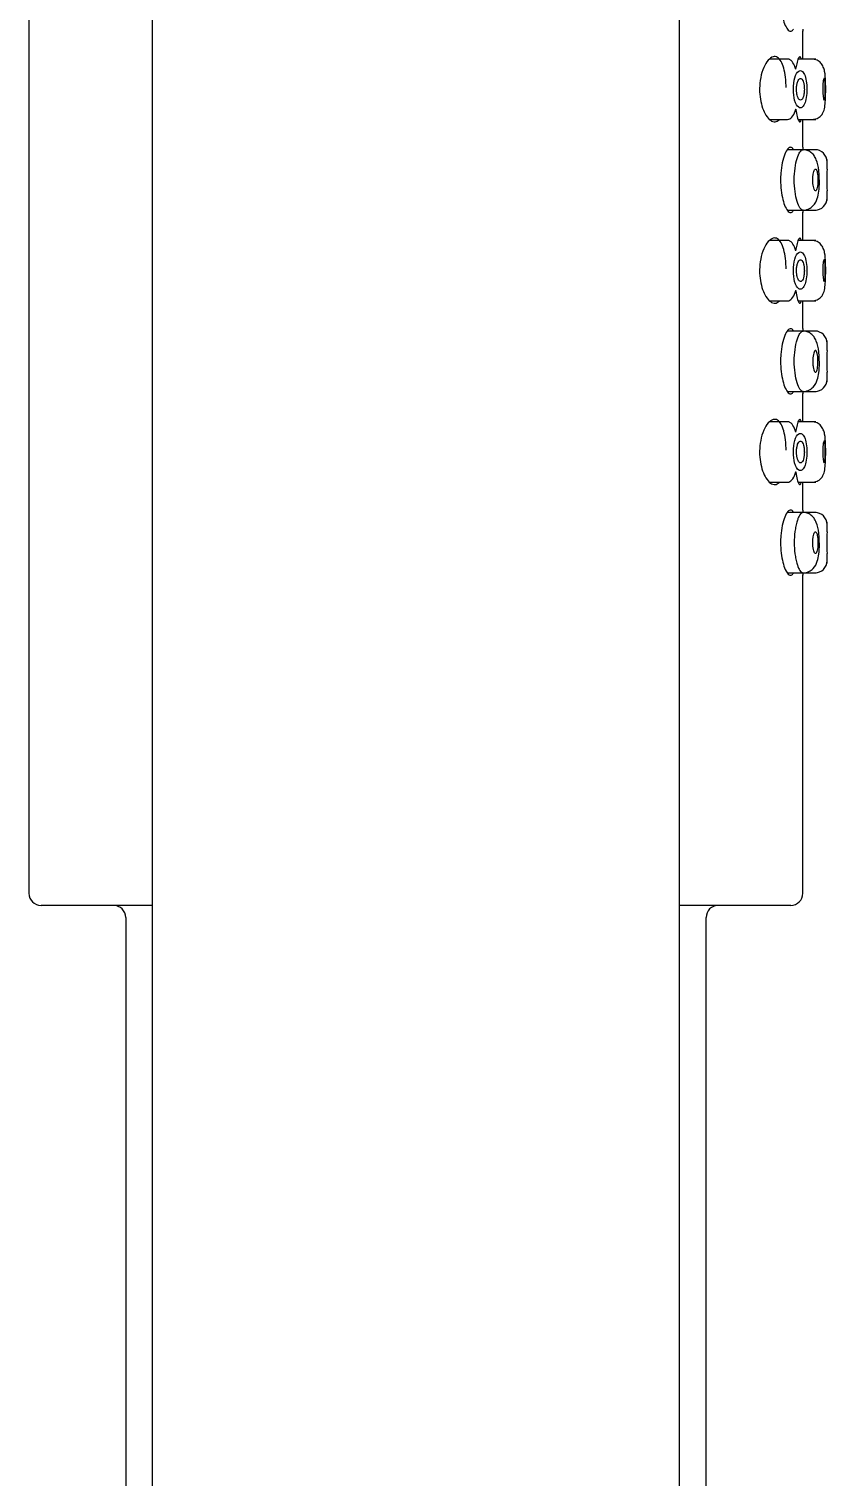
# Model space of a CAD drawing. Header units: millimetres. Extents: x -60 to 7633, y -2614 to 2146.
# Drawn here: x 2030.8 to 2063.8, y 1704.5 to 1764.4 of the extents above; entities that cross this region are included whole.
import ezdxf

# ---------------------------------------------------------------- set-up
doc = ezdxf.new("R2010")
doc.units = ezdxf.units.MM
doc.layers.get('0').update_dxf_attribs({"color": 250})

msp = doc.modelspace()

# ---------------------------------------------------------------- linework, layer by layer
at = {"linetype": 'Continuous'}
for p, q in [((2035.927, 1823.437), (2035.927, 1597.449)), ((2057.727, 1597.449), (2057.727, 1823.437)), ((2030.827, 1802.625), (2030.827, 1728.625)), ((2062.827, 1763.125), (2062.827, 1764.291)), ((2062.198, 1763.125), (2061.458, 1763.125)), ((2063.36, 1763.125), (2062.632, 1763.125)), ((2061.454, 1760.625), (2062.197, 1760.625)), ((2062.635, 1760.625), (2063.36, 1760.625)), ((2062.827, 1759.475), (2062.827, 1760.625)), ((2062.835, 1759.375), (2062.186, 1759.375)), ((2063.377, 1759.375), (2062.835, 1759.375)), ((2063.827, 1758.575), (2063.827, 1758.975)), ((2063.827, 1757.275), (2063.827, 1757.68)), ((2062.19, 1756.875), (2062.835, 1756.875)), ((2062.827, 1755.625), (2062.827, 1756.791)), ((2062.835, 1756.875), (2063.377, 1756.875)), ((2062.198, 1755.625), (2061.458, 1755.625)), ((2063.36, 1755.625), (2062.632, 1755.625)), ((2061.454, 1753.125), (2062.197, 1753.125)), ((2062.635, 1753.125), (2063.36, 1753.125)), ((2062.827, 1751.975), (2062.827, 1753.125)), ((2062.835, 1751.875), (2062.186, 1751.875)), ((2063.377, 1751.875), (2062.835, 1751.875)), ((2063.827, 1751.075), (2063.827, 1751.475)), ((2063.827, 1749.775), (2063.827, 1750.18)), ((2062.19, 1749.375), (2062.835, 1749.375)), ((2062.827, 1748.125), (2062.827, 1749.291)), ((2062.835, 1749.375), (2063.377, 1749.375)), ((2062.198, 1748.125), (2061.458, 1748.125)), ((2063.36, 1748.125), (2062.632, 1748.125)), ((2061.454, 1745.625), (2062.197, 1745.625)), ((2062.635, 1745.625), (2063.36, 1745.625)), ((2062.827, 1744.475), (2062.827, 1745.625)), ((2062.835, 1744.375), (2062.186, 1744.375)), ((2063.377, 1744.375), (2062.835, 1744.375)), ((2063.827, 1743.576), (2063.827, 1743.975)), ((2063.827, 1742.275), (2063.827, 1742.679)), ((2062.19, 1741.875), (2062.835, 1741.875)), ((2062.827, 1728.625), (2062.827, 1741.791)), ((2062.835, 1741.875), (2063.377, 1741.875)), ((2035.927, 1728.125), (2031.327, 1728.125)), ((2034.827, 1727.625), (2034.827, 1601.325)), ((2062.327, 1728.125), (2057.727, 1728.125)), ((2058.827, 1601.325), (2058.827, 1727.625))]:
    msp.add_line(p, q, dxfattribs=at)
for centre, radius, start, end in [((2078.772, 1765.625), 16.001, 184.52949, 184.83908), ((2078.772, 1758.125), 16.001, 175.16019, 175.49453), ((2063.327, 1758.875), 0.5, 0, 90), ((2080.841, 1758.125), 17.02, 178.48398, 181.5158), ((2063.327, 1757.375), 0.5, 270, 360), ((2078.772, 1758.125), 16.001, 184.52949, 184.83908), ((2078.772, 1750.625), 16.001, 175.16019, 175.49453), ((2063.327, 1751.375), 0.5, 0, 90), ((2080.841, 1750.625), 17.02, 178.48398, 181.5158), ((2063.327, 1749.875), 0.5, 270, 360), ((2078.772, 1750.625), 16.001, 184.52949, 184.83908), ((2078.772, 1743.125), 16.001, 175.16019, 175.49453), ((2063.327, 1743.875), 0.5, 0, 90), ((2080.903, 1743.125), 17.082, 178.48668, 181.51311), ((2063.327, 1742.375), 0.5, 270, 360), ((2078.772, 1743.125), 16.001, 184.52949, 184.83908), ((2031.327, 1728.625), 0.5, 180, 270), ((2062.327, 1728.625), 0.5, 270, 0), ((2034.327, 1727.625), 0.5, 0, 90), ((2059.327, 1727.625), 0.5, 90, 180)]:
    msp.add_arc(centre, radius, start, end, dxfattribs=at)
for points, knots in [([(2061.906, 1765.625), (2061.906, 1765.48), (2061.915, 1765.332), (2061.931, 1765.196), (2061.947, 1765.059), (2061.971, 1764.929), (2061.999, 1764.815), (2062.029, 1764.698), (2062.064, 1764.595), (2062.101, 1764.513), (2062.14, 1764.427), (2062.182, 1764.362), (2062.223, 1764.322), (2062.266, 1764.281), (2062.309, 1764.266), (2062.348, 1764.279), (2062.379, 1764.29), (2062.408, 1764.318), (2062.434, 1764.362)], [0, 0, 0, 0, 0.050704, 0.050704, 0.050704, 0.1013146, 0.1013146, 0.1013146, 0.1533526, 0.1533526, 0.1533526, 0.20813, 0.20813, 0.20813, 0.2646734, 0.2646734, 0.2646734, 0.3092375, 0.3092375, 0.3092375, 0.3092375]), ([(2062.136, 1761.948), (2062.135, 1762.022), (2062.132, 1762.095), (2062.127, 1762.166), (2062.117, 1762.307), (2062.101, 1762.444), (2062.077, 1762.566), (2062.054, 1762.691), (2062.023, 1762.803), (2061.987, 1762.896), (2061.949, 1762.992), (2061.905, 1763.07), (2061.856, 1763.124), (2061.805, 1763.181), (2061.748, 1763.215), (2061.689, 1763.223), (2061.627, 1763.231), (2061.56, 1763.212), (2061.495, 1763.167), (2061.427, 1763.119), (2061.359, 1763.042), (2061.297, 1762.941), (2061.236, 1762.841), (2061.18, 1762.713), (2061.137, 1762.568), (2061.097, 1762.435), (2061.067, 1762.282), (2061.051, 1762.126), (2061.043, 1762.043), (2061.039, 1761.959), (2061.039, 1761.875)], [0.508488, 0.508488, 0.508488, 0.508488, 0.5333769, 0.5333769, 0.5333769, 0.5827379, 0.5827379, 0.5827379, 0.6327427, 0.6327427, 0.6327427, 0.6844556, 0.6844556, 0.6844556, 0.7389087, 0.7389087, 0.7389087, 0.7966828, 0.7966828, 0.7966828, 0.8569905, 0.8569905, 0.8569905, 0.9167291, 0.9167291, 0.9167291, 0.9715896, 0.9715896, 0.9715896, 1, 1, 1, 1]), ([(2062.534, 1762.693), (2062.525, 1762.723), (2062.517, 1762.752), (2062.471, 1762.884), (2062.433, 1762.959), (2062.354, 1763.055), (2062.325, 1763.081), (2062.278, 1763.107), (2062.262, 1763.114), (2062.228, 1763.123), (2062.203, 1763.125), (2062.192, 1763.125)], [0.6099335, 0.6099335, 0.6099335, 0.6099335, 0.625, 0.625, 0.6875, 0.6875, 0.71875, 0.71875, 0.734375, 0.734375, 0.7499062, 0.7499062, 0.7499062, 0.7499062]), ([(2062.756, 1763.132), (2062.755, 1763.138), (2062.753, 1763.143), (2062.752, 1763.149), (2062.738, 1763.199), (2062.721, 1763.224), (2062.702, 1763.225), (2062.683, 1763.225), (2062.661, 1763.199), (2062.64, 1763.15), (2062.617, 1763.1), (2062.594, 1763.024), (2062.573, 1762.929), (2062.558, 1762.862), (2062.543, 1762.784), (2062.53, 1762.699)], [0.6899944, 0.6899944, 0.6899944, 0.6899944, 0.695828, 0.695828, 0.695828, 0.7492843, 0.7492843, 0.7492843, 0.803103, 0.803103, 0.803103, 0.8574733, 0.8574733, 0.8574733, 0.8957943, 0.8957943, 0.8957943, 0.8957943]), ([(2063.769, 1761.684), (2063.769, 1761.685), (2063.772, 1761.764), (2063.772, 1761.947), (2063.767, 1762.273), (2063.751, 1762.549), (2063.68, 1762.8), (2063.58, 1762.967), (2063.416, 1763.097), (2063.284, 1763.116), (2063.206, 1763.125)], [0, 0, 0, 0, 0.001751, 0.131982, 0.259436, 0.504778, 0.621685, 0.741983, 0.869237, 1, 1, 1, 1]), ([(2062.438, 1761.875), (2062.438, 1761.711), (2062.464, 1761.355), (2062.637, 1761.105), (2062.789, 1761.093), (2062.9, 1761.248), (2062.979, 1761.516), (2063.003, 1761.874), (2062.979, 1762.232), (2062.901, 1762.5), (2062.789, 1762.655), (2062.64, 1762.646), (2062.467, 1762.404), (2062.438, 1762.047), (2062.438, 1761.875)], [0, 0, 0, 0, 0.096002, 0.209495, 0.282446, 0.355239, 0.428228, 0.49993, 0.571519, 0.64462, 0.716878, 0.790622, 0.899094, 1, 1, 1, 1]), ([(2061.039, 1761.875), (2061.039, 1761.735), (2061.051, 1761.594), (2061.072, 1761.463), (2061.094, 1761.332), (2061.125, 1761.208), (2061.163, 1761.098), (2061.204, 1760.983), (2061.252, 1760.882), (2061.303, 1760.799), (2061.36, 1760.708), (2061.422, 1760.637), (2061.484, 1760.591), (2061.551, 1760.541), (2061.619, 1760.519), (2061.684, 1760.526), (2061.741, 1760.532), (2061.797, 1760.562), (2061.847, 1760.615)], [0, 0, 0, 0, 0.0475921, 0.0475921, 0.0475921, 0.0950218, 0.0950218, 0.0950218, 0.1448396, 0.1448396, 0.1448396, 0.1999295, 0.1999295, 0.1999295, 0.2593733, 0.2593733, 0.2593733, 0.3121883, 0.3121883, 0.3121883, 0.3121883]), ([(2062.889, 1761.875), (2062.889, 1761.925), (2062.886, 1761.975), (2062.881, 1762.022), (2062.875, 1762.069), (2062.867, 1762.114), (2062.857, 1762.152), (2062.847, 1762.192), (2062.834, 1762.226), (2062.819, 1762.253), (2062.805, 1762.28), (2062.788, 1762.3), (2062.771, 1762.312), (2062.754, 1762.324), (2062.735, 1762.328), (2062.717, 1762.322), (2062.698, 1762.317), (2062.68, 1762.303), (2062.662, 1762.281), (2062.645, 1762.259), (2062.629, 1762.228), (2062.615, 1762.191), (2062.601, 1762.155), (2062.589, 1762.112), (2062.581, 1762.065), (2062.573, 1762.02), (2062.568, 1761.97), (2062.566, 1761.919), (2062.564, 1761.87), (2062.565, 1761.82), (2062.569, 1761.772), (2062.574, 1761.724), (2062.581, 1761.677), (2062.591, 1761.636), (2062.601, 1761.594), (2062.614, 1761.557), (2062.628, 1761.526), (2062.643, 1761.494), (2062.66, 1761.469), (2062.677, 1761.452), (2062.695, 1761.434), (2062.714, 1761.425), (2062.732, 1761.425), (2062.75, 1761.424), (2062.769, 1761.433), (2062.786, 1761.45), (2062.803, 1761.467), (2062.819, 1761.493), (2062.833, 1761.526), (2062.847, 1761.558), (2062.858, 1761.597), (2062.867, 1761.641), (2062.876, 1761.684), (2062.882, 1761.733), (2062.886, 1761.782), (2062.888, 1761.812), (2062.889, 1761.844), (2062.889, 1761.875)], [0, 0, 0, 0, 0.052492, 0.052492, 0.052492, 0.104963, 0.104963, 0.104963, 0.157757, 0.157757, 0.157757, 0.211351, 0.211351, 0.211351, 0.265897, 0.265897, 0.265897, 0.321182, 0.321182, 0.321182, 0.37657, 0.37657, 0.37657, 0.431195, 0.431195, 0.431195, 0.484482, 0.484482, 0.484482, 0.536587, 0.536587, 0.536587, 0.588335, 0.588335, 0.588335, 0.640713, 0.640713, 0.640713, 0.694341, 0.694341, 0.694341, 0.749182, 0.749182, 0.749182, 0.804609, 0.804609, 0.804609, 0.859787, 0.859787, 0.859787, 0.914128, 0.914128, 0.914128, 0.967496, 0.967496, 0.967496, 1, 1, 1, 1]), ([(2063.756, 1761.875), (2063.756, 1761.824), (2063.755, 1761.773), (2063.754, 1761.726), (2063.752, 1761.678), (2063.75, 1761.633), (2063.747, 1761.594), (2063.744, 1761.555), (2063.74, 1761.52), (2063.736, 1761.493), (2063.731, 1761.467), (2063.726, 1761.447), (2063.721, 1761.436), (2063.715, 1761.425), (2063.709, 1761.422), (2063.703, 1761.428), (2063.697, 1761.433), (2063.691, 1761.448), (2063.685, 1761.47), (2063.679, 1761.492), (2063.673, 1761.522), (2063.668, 1761.558), (2063.664, 1761.594), (2063.659, 1761.637), (2063.656, 1761.682), (2063.653, 1761.728), (2063.651, 1761.778), (2063.65, 1761.828), (2063.65, 1761.878), (2063.65, 1761.929), (2063.652, 1761.978), (2063.653, 1762.027), (2063.656, 1762.074), (2063.66, 1762.117), (2063.664, 1762.159), (2063.669, 1762.197), (2063.674, 1762.228), (2063.679, 1762.259), (2063.685, 1762.284), (2063.691, 1762.301), (2063.697, 1762.317), (2063.704, 1762.325), (2063.71, 1762.325), (2063.716, 1762.324), (2063.721, 1762.315), (2063.726, 1762.298), (2063.732, 1762.281), (2063.736, 1762.255), (2063.74, 1762.223), (2063.744, 1762.191), (2063.748, 1762.152), (2063.75, 1762.109), (2063.753, 1762.066), (2063.754, 1762.018), (2063.755, 1761.969), (2063.756, 1761.938), (2063.756, 1761.906), (2063.756, 1761.875)], [0, 0, 0, 0, 0.053607, 0.053607, 0.053607, 0.107213, 0.107213, 0.107213, 0.160829, 0.160829, 0.160829, 0.214481, 0.214481, 0.214481, 0.268212, 0.268212, 0.268212, 0.322049, 0.322049, 0.322049, 0.375955, 0.375955, 0.375955, 0.429814, 0.429814, 0.429814, 0.483497, 0.483497, 0.483497, 0.536985, 0.536985, 0.536985, 0.590405, 0.590405, 0.590405, 0.643941, 0.643941, 0.643941, 0.697681, 0.697681, 0.697681, 0.751567, 0.751567, 0.751567, 0.805463, 0.805463, 0.805463, 0.859271, 0.859271, 0.859271, 0.912976, 0.912976, 0.912976, 0.966614, 0.966614, 0.966614, 1, 1, 1, 1]), ([(2063.206, 1760.625), (2063.286, 1760.633), (2063.414, 1760.649), (2063.576, 1760.765), (2063.665, 1760.895), (2063.724, 1761.052), (2063.745, 1761.22), (2063.763, 1761.463), (2063.767, 1761.599), (2063.769, 1761.684)], [0, 0, 0, 0, 0.148748, 0.278505, 0.391118, 0.495028, 0.721028, 0.853029, 1, 1, 1, 1]), ([(2062.197, 1760.625), (2062.262, 1760.625), (2062.326, 1760.66), (2062.429, 1760.783), (2062.47, 1760.862), (2062.516, 1760.998), (2062.525, 1761.027), (2062.534, 1761.058)], [0.2516026, 0.2516026, 0.2516026, 0.2516026, 0.3125, 0.3125, 0.375, 0.375, 0.3903017, 0.3903017, 0.3903017, 0.3903017]), ([(2062.53, 1761.053), (2062.53, 1761.05), (2062.531, 1761.047), (2062.531, 1761.044), (2062.549, 1760.926), (2062.57, 1760.823), (2062.592, 1760.742), (2062.614, 1760.659), (2062.637, 1760.598), (2062.659, 1760.562), (2062.68, 1760.526), (2062.701, 1760.516), (2062.719, 1760.532), (2062.732, 1760.544), (2062.744, 1760.571), (2062.754, 1760.611)], [0.1040307, 0.1040307, 0.1040307, 0.1040307, 0.1053175, 0.1053175, 0.1053175, 0.158583, 0.158583, 0.158583, 0.2128465, 0.2128465, 0.2128465, 0.2674655, 0.2674655, 0.2674655, 0.3077834, 0.3077834, 0.3077834, 0.3077834]), ([(2062.439, 1759.379), (2062.437, 1759.383), (2062.435, 1759.387), (2062.433, 1759.39), (2062.401, 1759.443), (2062.365, 1759.471), (2062.327, 1759.474), (2062.287, 1759.478), (2062.245, 1759.454), (2062.204, 1759.407), (2062.161, 1759.358), (2062.118, 1759.282), (2062.079, 1759.185), (2062.04, 1759.088), (2062.004, 1758.966), (2061.976, 1758.831), (2061.948, 1758.701), (2061.928, 1758.553), (2061.916, 1758.401), (2061.91, 1758.311), (2061.906, 1758.217), (2061.906, 1758.125)], [0.6879539, 0.6879539, 0.6879539, 0.6879539, 0.6915413, 0.6915413, 0.6915413, 0.7453074, 0.7453074, 0.7453074, 0.8005377, 0.8005377, 0.8005377, 0.8570531, 0.8570531, 0.8570531, 0.9135236, 0.9135236, 0.9135236, 0.9679166, 0.9679166, 0.9679166, 1, 1, 1, 1]), ([(2062.47, 1758.125), (2062.47, 1758.456), (2062.545, 1758.955), (2062.707, 1759.307), (2062.794, 1759.375), (2062.834, 1759.375), (2062.835, 1759.375)], [0, 0, 0, 0, 0.1242781, 0.187735, 0.2511768, 0.252266, 0.252266, 0.252266, 0.252266]), ([(2063.508, 1758.165), (2063.508, 1758.205), (2063.506, 1758.319), (2063.482, 1758.609), (2063.419, 1758.905), (2063.295, 1759.139), (2063.171, 1759.271), (2063.013, 1759.358), (2062.9, 1759.37), (2062.834, 1759.375)], [0, 0, 0, 0, 0.05906, 0.197583, 0.473173, 0.609193, 0.743263, 0.873984, 1, 1, 1, 1]), ([(2062.834, 1756.875), (2062.882, 1756.877), (2062.96, 1756.883), (2063.113, 1756.936), (2063.3, 1757.075), (2063.437, 1757.343), (2063.491, 1757.654), (2063.514, 1757.955), (2063.51, 1758.121), (2063.508, 1758.165)], [0, 0, 0, 0, 0.086266, 0.167076, 0.311378, 0.530608, 0.721018, 0.936844, 1, 1, 1, 1]), ([(2063.237, 1758.127), (2063.237, 1758.077), (2063.239, 1758.026), (2063.244, 1757.979), (2063.248, 1757.931), (2063.254, 1757.886), (2063.262, 1757.847), (2063.27, 1757.808), (2063.28, 1757.773), (2063.291, 1757.746), (2063.302, 1757.718), (2063.314, 1757.698), (2063.326, 1757.686), (2063.338, 1757.675), (2063.35, 1757.672), (2063.362, 1757.677), (2063.374, 1757.683), (2063.385, 1757.697), (2063.396, 1757.72), (2063.406, 1757.742), (2063.415, 1757.772), (2063.423, 1757.808), (2063.431, 1757.844), (2063.437, 1757.886), (2063.442, 1757.932), (2063.446, 1757.977), (2063.449, 1758.027), (2063.45, 1758.076), (2063.451, 1758.126), (2063.451, 1758.178), (2063.448, 1758.226), (2063.446, 1758.275), (2063.441, 1758.323), (2063.436, 1758.365), (2063.43, 1758.407), (2063.422, 1758.446), (2063.414, 1758.477), (2063.405, 1758.508), (2063.395, 1758.533), (2063.384, 1758.55), (2063.373, 1758.567), (2063.361, 1758.575), (2063.349, 1758.575), (2063.337, 1758.575), (2063.324, 1758.566), (2063.313, 1758.549), (2063.301, 1758.531), (2063.289, 1758.506), (2063.279, 1758.473), (2063.27, 1758.441), (2063.261, 1758.402), (2063.254, 1758.359), (2063.247, 1758.316), (2063.242, 1758.268), (2063.239, 1758.219), (2063.238, 1758.189), (2063.237, 1758.158), (2063.237, 1758.127)], [0, 0, 0, 0, 0.053229, 0.053229, 0.053229, 0.106427, 0.106427, 0.106427, 0.160099, 0.160099, 0.160099, 0.214417, 0.214417, 0.214417, 0.269008, 0.269008, 0.269008, 0.323397, 0.323397, 0.323397, 0.377294, 0.377294, 0.377294, 0.430711, 0.430711, 0.430711, 0.483847, 0.483847, 0.483847, 0.536941, 0.536941, 0.536941, 0.590181, 0.590181, 0.590181, 0.643692, 0.643692, 0.643692, 0.69754, 0.69754, 0.69754, 0.75172, 0.75172, 0.75172, 0.806109, 0.806109, 0.806109, 0.860441, 0.860441, 0.860441, 0.914378, 0.914378, 0.914378, 0.967712, 0.967712, 0.967712, 1, 1, 1, 1]), ([(2061.906, 1758.125), (2061.906, 1757.98), (2061.915, 1757.832), (2061.931, 1757.696), (2061.947, 1757.559), (2061.971, 1757.429), (2061.999, 1757.315), (2062.029, 1757.198), (2062.064, 1757.095), (2062.101, 1757.013), (2062.14, 1756.927), (2062.182, 1756.862), (2062.223, 1756.822), (2062.266, 1756.781), (2062.309, 1756.766), (2062.348, 1756.779), (2062.379, 1756.79), (2062.408, 1756.818), (2062.434, 1756.862)], [0, 0, 0, 0, 0.050704, 0.050704, 0.050704, 0.1013146, 0.1013146, 0.1013146, 0.1533526, 0.1533526, 0.1533526, 0.20813, 0.20813, 0.20813, 0.2646734, 0.2646734, 0.2646734, 0.3092375, 0.3092375, 0.3092375, 0.3092375]), ([(2062.835, 1756.875), (2062.834, 1756.875), (2062.794, 1756.874), (2062.707, 1756.942), (2062.545, 1757.294), (2062.47, 1757.794), (2062.47, 1758.125)], [0.7477226, 0.7477226, 0.7477226, 0.7477226, 0.748768, 0.8122656, 0.8757005, 1, 1, 1, 1]), ([(2062.136, 1754.448), (2062.135, 1754.522), (2062.132, 1754.595), (2062.127, 1754.666), (2062.117, 1754.807), (2062.101, 1754.944), (2062.077, 1755.066), (2062.054, 1755.191), (2062.023, 1755.303), (2061.987, 1755.396), (2061.949, 1755.492), (2061.905, 1755.57), (2061.856, 1755.624), (2061.805, 1755.681), (2061.748, 1755.715), (2061.689, 1755.723), (2061.627, 1755.731), (2061.56, 1755.712), (2061.495, 1755.667), (2061.427, 1755.619), (2061.359, 1755.542), (2061.297, 1755.441), (2061.236, 1755.341), (2061.18, 1755.213), (2061.137, 1755.068), (2061.097, 1754.935), (2061.067, 1754.782), (2061.051, 1754.626), (2061.043, 1754.543), (2061.039, 1754.459), (2061.039, 1754.375)], [0.508488, 0.508488, 0.508488, 0.508488, 0.5333769, 0.5333769, 0.5333769, 0.5827379, 0.5827379, 0.5827379, 0.6327427, 0.6327427, 0.6327427, 0.6844556, 0.6844556, 0.6844556, 0.7389087, 0.7389087, 0.7389087, 0.7966828, 0.7966828, 0.7966828, 0.8569905, 0.8569905, 0.8569905, 0.9167291, 0.9167291, 0.9167291, 0.9715896, 0.9715896, 0.9715896, 1, 1, 1, 1]), ([(2062.534, 1755.193), (2062.525, 1755.223), (2062.517, 1755.252), (2062.471, 1755.384), (2062.433, 1755.459), (2062.354, 1755.555), (2062.325, 1755.581), (2062.278, 1755.607), (2062.262, 1755.614), (2062.228, 1755.623), (2062.203, 1755.625), (2062.192, 1755.625)], [0.6099335, 0.6099335, 0.6099335, 0.6099335, 0.625, 0.625, 0.6875, 0.6875, 0.71875, 0.71875, 0.734375, 0.734375, 0.7499062, 0.7499062, 0.7499062, 0.7499062]), ([(2062.756, 1755.632), (2062.755, 1755.638), (2062.753, 1755.643), (2062.752, 1755.649), (2062.738, 1755.699), (2062.721, 1755.724), (2062.702, 1755.725), (2062.683, 1755.725), (2062.661, 1755.699), (2062.64, 1755.65), (2062.617, 1755.6), (2062.594, 1755.524), (2062.573, 1755.429), (2062.558, 1755.362), (2062.543, 1755.284), (2062.53, 1755.199)], [0.6899944, 0.6899944, 0.6899944, 0.6899944, 0.695828, 0.695828, 0.695828, 0.7492843, 0.7492843, 0.7492843, 0.803103, 0.803103, 0.803103, 0.8574733, 0.8574733, 0.8574733, 0.8957939, 0.8957939, 0.8957939, 0.8957939]), ([(2063.769, 1754.184), (2063.769, 1754.185), (2063.772, 1754.264), (2063.772, 1754.447), (2063.767, 1754.773), (2063.751, 1755.049), (2063.68, 1755.3), (2063.58, 1755.467), (2063.416, 1755.597), (2063.284, 1755.616), (2063.206, 1755.625)], [0, 0, 0, 0, 0.001751, 0.131982, 0.259436, 0.504778, 0.621685, 0.741983, 0.869237, 1, 1, 1, 1]), ([(2062.438, 1754.375), (2062.438, 1754.211), (2062.464, 1753.855), (2062.637, 1753.605), (2062.789, 1753.593), (2062.9, 1753.748), (2062.979, 1754.016), (2063.003, 1754.374), (2062.979, 1754.732), (2062.901, 1755), (2062.789, 1755.155), (2062.64, 1755.146), (2062.467, 1754.904), (2062.438, 1754.547), (2062.438, 1754.375)], [0, 0, 0, 0, 0.096002, 0.209495, 0.282446, 0.355239, 0.428228, 0.49993, 0.571519, 0.64462, 0.716878, 0.790622, 0.899094, 1, 1, 1, 1]), ([(2062.889, 1754.372), (2062.889, 1754.422), (2062.886, 1754.472), (2062.881, 1754.52), (2062.875, 1754.567), (2062.867, 1754.612), (2062.857, 1754.651), (2062.846, 1754.69), (2062.833, 1754.725), (2062.819, 1754.752), (2062.804, 1754.78), (2062.788, 1754.8), (2062.77, 1754.812), (2062.753, 1754.824), (2062.734, 1754.828), (2062.715, 1754.823), (2062.697, 1754.817), (2062.678, 1754.803), (2062.661, 1754.781), (2062.644, 1754.759), (2062.627, 1754.728), (2062.614, 1754.691), (2062.6, 1754.655), (2062.589, 1754.612), (2062.581, 1754.565), (2062.573, 1754.52), (2062.567, 1754.471), (2062.565, 1754.421), (2062.564, 1754.372), (2062.565, 1754.322), (2062.569, 1754.274), (2062.574, 1754.226), (2062.581, 1754.18), (2062.591, 1754.138), (2062.601, 1754.096), (2062.614, 1754.058), (2062.629, 1754.027), (2062.644, 1753.995), (2062.661, 1753.969), (2062.678, 1753.952), (2062.696, 1753.934), (2062.715, 1753.925), (2062.733, 1753.924), (2062.752, 1753.924), (2062.771, 1753.933), (2062.788, 1753.95), (2062.805, 1753.967), (2062.821, 1753.993), (2062.834, 1754.026), (2062.847, 1754.058), (2062.859, 1754.098), (2062.868, 1754.141), (2062.876, 1754.184), (2062.883, 1754.232), (2062.886, 1754.281), (2062.888, 1754.311), (2062.889, 1754.341), (2062.889, 1754.372)], [0, 0, 0, 0, 0.052771, 0.052771, 0.052771, 0.105508, 0.105508, 0.105508, 0.158753, 0.158753, 0.158753, 0.212891, 0.212891, 0.212891, 0.26786, 0.26786, 0.26786, 0.323249, 0.323249, 0.323249, 0.378329, 0.378329, 0.378329, 0.432352, 0.432352, 0.432352, 0.485034, 0.485034, 0.485034, 0.536829, 0.536829, 0.536829, 0.588694, 0.588694, 0.588694, 0.641551, 0.641551, 0.641551, 0.695805, 0.695805, 0.695805, 0.751137, 0.751137, 0.751137, 0.806689, 0.806689, 0.806689, 0.86158, 0.86158, 0.86158, 0.915381, 0.915381, 0.915381, 0.968209, 0.968209, 0.968209, 1, 1, 1, 1]), ([(2063.756, 1754.374), (2063.756, 1754.324), (2063.755, 1754.273), (2063.754, 1754.225), (2063.752, 1754.178), (2063.75, 1754.132), (2063.747, 1754.093), (2063.744, 1754.054), (2063.74, 1754.019), (2063.736, 1753.993), (2063.731, 1753.966), (2063.726, 1753.946), (2063.721, 1753.935), (2063.715, 1753.924), (2063.709, 1753.922), (2063.703, 1753.927), (2063.697, 1753.933), (2063.691, 1753.948), (2063.685, 1753.97), (2063.679, 1753.992), (2063.673, 1754.022), (2063.669, 1754.058), (2063.664, 1754.094), (2063.659, 1754.136), (2063.656, 1754.182), (2063.653, 1754.228), (2063.651, 1754.278), (2063.65, 1754.328), (2063.65, 1754.379), (2063.65, 1754.43), (2063.652, 1754.479), (2063.653, 1754.528), (2063.656, 1754.576), (2063.66, 1754.618), (2063.664, 1754.66), (2063.669, 1754.698), (2063.674, 1754.729), (2063.679, 1754.76), (2063.685, 1754.785), (2063.691, 1754.801), (2063.697, 1754.817), (2063.704, 1754.825), (2063.709, 1754.825), (2063.715, 1754.825), (2063.721, 1754.815), (2063.726, 1754.798), (2063.732, 1754.781), (2063.736, 1754.756), (2063.74, 1754.724), (2063.744, 1754.692), (2063.748, 1754.653), (2063.75, 1754.61), (2063.753, 1754.566), (2063.754, 1754.518), (2063.755, 1754.469), (2063.756, 1754.438), (2063.756, 1754.406), (2063.756, 1754.374)], [0, 0, 0, 0, 0.053591, 0.053591, 0.053591, 0.107186, 0.107186, 0.107186, 0.160725, 0.160725, 0.160725, 0.214221, 0.214221, 0.214221, 0.267767, 0.267767, 0.267767, 0.321481, 0.321481, 0.321481, 0.375405, 0.375405, 0.375405, 0.429432, 0.429432, 0.429432, 0.483354, 0.483354, 0.483354, 0.537022, 0.537022, 0.537022, 0.590467, 0.590467, 0.590467, 0.643865, 0.643865, 0.643865, 0.697389, 0.697389, 0.697389, 0.751093, 0.751093, 0.751093, 0.804922, 0.804922, 0.804922, 0.858785, 0.858785, 0.858785, 0.912622, 0.912622, 0.912622, 0.96641, 0.96641, 0.96641, 1, 1, 1, 1]), ([(2061.039, 1754.375), (2061.039, 1754.235), (2061.051, 1754.094), (2061.072, 1753.963), (2061.094, 1753.832), (2061.125, 1753.708), (2061.163, 1753.598), (2061.204, 1753.483), (2061.252, 1753.382), (2061.303, 1753.299), (2061.36, 1753.208), (2061.422, 1753.137), (2061.484, 1753.091), (2061.551, 1753.041), (2061.619, 1753.019), (2061.684, 1753.026), (2061.741, 1753.032), (2061.797, 1753.062), (2061.847, 1753.115)], [0, 0, 0, 0, 0.0475921, 0.0475921, 0.0475921, 0.0950218, 0.0950218, 0.0950218, 0.1448396, 0.1448396, 0.1448396, 0.1999295, 0.1999295, 0.1999295, 0.2593733, 0.2593733, 0.2593733, 0.3121883, 0.3121883, 0.3121883, 0.3121883]), ([(2063.206, 1753.125), (2063.286, 1753.133), (2063.414, 1753.149), (2063.576, 1753.265), (2063.665, 1753.395), (2063.724, 1753.552), (2063.745, 1753.72), (2063.763, 1753.963), (2063.767, 1754.099), (2063.769, 1754.184)], [0, 0, 0, 0, 0.148748, 0.278505, 0.391118, 0.495028, 0.721028, 0.853029, 1, 1, 1, 1]), ([(2062.197, 1753.125), (2062.262, 1753.125), (2062.326, 1753.16), (2062.429, 1753.283), (2062.47, 1753.362), (2062.516, 1753.498), (2062.525, 1753.527), (2062.534, 1753.558)], [0.2516026, 0.2516026, 0.2516026, 0.2516026, 0.3125, 0.3125, 0.375, 0.375, 0.3903017, 0.3903017, 0.3903017, 0.3903017]), ([(2062.53, 1753.553), (2062.53, 1753.55), (2062.531, 1753.547), (2062.531, 1753.544), (2062.549, 1753.426), (2062.57, 1753.323), (2062.592, 1753.242), (2062.614, 1753.159), (2062.637, 1753.098), (2062.659, 1753.062), (2062.68, 1753.026), (2062.701, 1753.016), (2062.719, 1753.032), (2062.732, 1753.044), (2062.744, 1753.071), (2062.754, 1753.111)], [0.1040278, 0.1040278, 0.1040278, 0.1040278, 0.1053175, 0.1053175, 0.1053175, 0.158583, 0.158583, 0.158583, 0.2128465, 0.2128465, 0.2128465, 0.2674655, 0.2674655, 0.2674655, 0.3077834, 0.3077834, 0.3077834, 0.3077834]), ([(2062.439, 1751.879), (2062.437, 1751.883), (2062.435, 1751.887), (2062.433, 1751.89), (2062.401, 1751.943), (2062.365, 1751.971), (2062.327, 1751.974), (2062.287, 1751.978), (2062.245, 1751.954), (2062.204, 1751.907), (2062.161, 1751.858), (2062.118, 1751.782), (2062.079, 1751.685), (2062.04, 1751.588), (2062.004, 1751.466), (2061.976, 1751.331), (2061.948, 1751.201), (2061.928, 1751.053), (2061.916, 1750.901), (2061.91, 1750.811), (2061.906, 1750.717), (2061.906, 1750.625)], [0.6879539, 0.6879539, 0.6879539, 0.6879539, 0.6915413, 0.6915413, 0.6915413, 0.7453074, 0.7453074, 0.7453074, 0.8005377, 0.8005377, 0.8005377, 0.8570531, 0.8570531, 0.8570531, 0.9135236, 0.9135236, 0.9135236, 0.9679166, 0.9679166, 0.9679166, 1, 1, 1, 1]), ([(2062.47, 1750.625), (2062.47, 1750.956), (2062.545, 1751.455), (2062.707, 1751.807), (2062.794, 1751.875), (2062.834, 1751.875), (2062.835, 1751.875)], [0, 0, 0, 0, 0.1242781, 0.187735, 0.2511768, 0.252266, 0.252266, 0.252266, 0.252266]), ([(2063.508, 1750.665), (2063.508, 1750.705), (2063.506, 1750.819), (2063.482, 1751.109), (2063.419, 1751.405), (2063.295, 1751.639), (2063.171, 1751.771), (2063.013, 1751.858), (2062.9, 1751.87), (2062.834, 1751.875)], [0, 0, 0, 0, 0.05906, 0.197583, 0.473173, 0.609193, 0.743263, 0.873984, 1, 1, 1, 1]), ([(2063.237, 1750.627), (2063.237, 1750.677), (2063.239, 1750.727), (2063.244, 1750.774), (2063.248, 1750.821), (2063.254, 1750.866), (2063.262, 1750.905), (2063.27, 1750.944), (2063.28, 1750.978), (2063.29, 1751.005), (2063.301, 1751.032), (2063.313, 1751.052), (2063.325, 1751.063), (2063.337, 1751.075), (2063.349, 1751.078), (2063.361, 1751.072), (2063.373, 1751.067), (2063.384, 1751.053), (2063.395, 1751.031), (2063.405, 1751.009), (2063.414, 1750.979), (2063.422, 1750.942), (2063.43, 1750.906), (2063.437, 1750.864), (2063.441, 1750.818), (2063.446, 1750.772), (2063.449, 1750.722), (2063.45, 1750.672), (2063.451, 1750.622), (2063.451, 1750.57), (2063.448, 1750.521), (2063.446, 1750.472), (2063.442, 1750.425), (2063.436, 1750.382), (2063.43, 1750.34), (2063.423, 1750.302), (2063.414, 1750.271), (2063.405, 1750.24), (2063.395, 1750.216), (2063.385, 1750.199), (2063.374, 1750.183), (2063.362, 1750.174), (2063.35, 1750.174), (2063.338, 1750.175), (2063.326, 1750.183), (2063.314, 1750.2), (2063.302, 1750.217), (2063.291, 1750.243), (2063.281, 1750.275), (2063.271, 1750.307), (2063.262, 1750.346), (2063.255, 1750.39), (2063.248, 1750.433), (2063.243, 1750.482), (2063.24, 1750.532), (2063.238, 1750.563), (2063.237, 1750.595), (2063.237, 1750.627)], [0, 0, 0, 0, 0.052808, 0.052808, 0.052808, 0.105608, 0.105608, 0.105608, 0.158562, 0.158562, 0.158562, 0.212063, 0.212063, 0.212063, 0.266127, 0.266127, 0.266127, 0.320502, 0.320502, 0.320502, 0.374861, 0.374861, 0.374861, 0.428968, 0.428968, 0.428968, 0.48273, 0.48273, 0.48273, 0.536162, 0.536162, 0.536162, 0.589348, 0.589348, 0.589348, 0.642432, 0.642432, 0.642432, 0.69562, 0.69562, 0.69562, 0.749149, 0.749149, 0.749149, 0.803179, 0.803179, 0.803179, 0.857652, 0.857652, 0.857652, 0.912226, 0.912226, 0.912226, 0.96641, 0.96641, 0.96641, 1, 1, 1, 1]), ([(2061.906, 1750.625), (2061.906, 1750.48), (2061.915, 1750.332), (2061.931, 1750.196), (2061.947, 1750.059), (2061.971, 1749.929), (2061.999, 1749.815), (2062.029, 1749.698), (2062.064, 1749.595), (2062.101, 1749.513), (2062.14, 1749.427), (2062.182, 1749.362), (2062.223, 1749.322), (2062.266, 1749.281), (2062.309, 1749.266), (2062.348, 1749.279), (2062.379, 1749.29), (2062.408, 1749.318), (2062.434, 1749.362)], [0, 0, 0, 0, 0.050704, 0.050704, 0.050704, 0.1013146, 0.1013146, 0.1013146, 0.1533526, 0.1533526, 0.1533526, 0.20813, 0.20813, 0.20813, 0.2646734, 0.2646734, 0.2646734, 0.3092375, 0.3092375, 0.3092375, 0.3092375]), ([(2062.835, 1749.375), (2062.834, 1749.375), (2062.794, 1749.374), (2062.707, 1749.442), (2062.545, 1749.794), (2062.47, 1750.294), (2062.47, 1750.625)], [0.7477226, 0.7477226, 0.7477226, 0.7477226, 0.748768, 0.8122656, 0.8757005, 1, 1, 1, 1]), ([(2062.834, 1749.375), (2062.882, 1749.377), (2062.96, 1749.383), (2063.113, 1749.436), (2063.3, 1749.575), (2063.437, 1749.843), (2063.491, 1750.154), (2063.514, 1750.455), (2063.51, 1750.621), (2063.508, 1750.665)], [0, 0, 0, 0, 0.086266, 0.167076, 0.311378, 0.530608, 0.721018, 0.936844, 1, 1, 1, 1]), ([(2062.136, 1746.948), (2062.135, 1747.022), (2062.132, 1747.095), (2062.127, 1747.166), (2062.117, 1747.307), (2062.101, 1747.444), (2062.077, 1747.566), (2062.054, 1747.691), (2062.023, 1747.803), (2061.987, 1747.896), (2061.949, 1747.992), (2061.905, 1748.07), (2061.856, 1748.124), (2061.805, 1748.181), (2061.748, 1748.215), (2061.689, 1748.223), (2061.627, 1748.231), (2061.56, 1748.212), (2061.495, 1748.167), (2061.427, 1748.119), (2061.359, 1748.042), (2061.297, 1747.941), (2061.236, 1747.841), (2061.18, 1747.713), (2061.137, 1747.568), (2061.097, 1747.435), (2061.067, 1747.282), (2061.051, 1747.126), (2061.043, 1747.043), (2061.039, 1746.959), (2061.039, 1746.875)], [0.508488, 0.508488, 0.508488, 0.508488, 0.5333769, 0.5333769, 0.5333769, 0.5827379, 0.5827379, 0.5827379, 0.6327427, 0.6327427, 0.6327427, 0.6844556, 0.6844556, 0.6844556, 0.7389087, 0.7389087, 0.7389087, 0.7966828, 0.7966828, 0.7966828, 0.8569905, 0.8569905, 0.8569905, 0.9167291, 0.9167291, 0.9167291, 0.9715896, 0.9715896, 0.9715896, 1, 1, 1, 1]), ([(2062.534, 1747.693), (2062.525, 1747.723), (2062.517, 1747.752), (2062.471, 1747.884), (2062.433, 1747.959), (2062.354, 1748.055), (2062.325, 1748.081), (2062.278, 1748.107), (2062.262, 1748.114), (2062.228, 1748.123), (2062.203, 1748.125), (2062.192, 1748.125)], [0.6099335, 0.6099335, 0.6099335, 0.6099335, 0.625, 0.625, 0.6875, 0.6875, 0.71875, 0.71875, 0.734375, 0.734375, 0.7499062, 0.7499062, 0.7499062, 0.7499062]), ([(2062.756, 1748.132), (2062.755, 1748.138), (2062.753, 1748.143), (2062.752, 1748.149), (2062.738, 1748.199), (2062.721, 1748.224), (2062.702, 1748.225), (2062.683, 1748.225), (2062.661, 1748.199), (2062.64, 1748.15), (2062.617, 1748.1), (2062.594, 1748.024), (2062.573, 1747.929), (2062.558, 1747.862), (2062.543, 1747.784), (2062.53, 1747.699)], [0.6899944, 0.6899944, 0.6899944, 0.6899944, 0.695828, 0.695828, 0.695828, 0.7492843, 0.7492843, 0.7492843, 0.803103, 0.803103, 0.803103, 0.8574733, 0.8574733, 0.8574733, 0.8957943, 0.8957943, 0.8957943, 0.8957943]), ([(2063.769, 1746.684), (2063.769, 1746.685), (2063.772, 1746.764), (2063.772, 1746.947), (2063.767, 1747.273), (2063.751, 1747.549), (2063.68, 1747.8), (2063.58, 1747.967), (2063.416, 1748.097), (2063.284, 1748.116), (2063.206, 1748.125)], [0, 0, 0, 0, 0.001751, 0.131982, 0.259436, 0.504778, 0.621685, 0.741983, 0.869237, 1, 1, 1, 1]), ([(2062.438, 1746.875), (2062.438, 1746.711), (2062.464, 1746.355), (2062.637, 1746.105), (2062.789, 1746.093), (2062.9, 1746.248), (2062.979, 1746.516), (2063.003, 1746.874), (2062.979, 1747.232), (2062.901, 1747.5), (2062.789, 1747.655), (2062.64, 1747.646), (2062.467, 1747.404), (2062.438, 1747.047), (2062.438, 1746.875)], [0, 0, 0, 0, 0.096002, 0.209495, 0.282446, 0.355239, 0.428228, 0.49993, 0.571519, 0.64462, 0.716878, 0.790622, 0.899094, 1, 1, 1, 1]), ([(2061.039, 1746.875), (2061.039, 1746.735), (2061.051, 1746.594), (2061.072, 1746.463), (2061.094, 1746.332), (2061.125, 1746.208), (2061.163, 1746.098), (2061.204, 1745.983), (2061.252, 1745.882), (2061.303, 1745.799), (2061.36, 1745.708), (2061.422, 1745.637), (2061.484, 1745.591), (2061.551, 1745.541), (2061.619, 1745.519), (2061.684, 1745.526), (2061.741, 1745.532), (2061.797, 1745.562), (2061.847, 1745.615)], [0, 0, 0, 0, 0.0475921, 0.0475921, 0.0475921, 0.0950218, 0.0950218, 0.0950218, 0.1448396, 0.1448396, 0.1448396, 0.1999295, 0.1999295, 0.1999295, 0.2593733, 0.2593733, 0.2593733, 0.3121883, 0.3121883, 0.3121883, 0.3121883]), ([(2062.889, 1746.869), (2062.889, 1746.919), (2062.886, 1746.97), (2062.881, 1747.018), (2062.875, 1747.065), (2062.867, 1747.111), (2062.856, 1747.15), (2062.846, 1747.19), (2062.833, 1747.225), (2062.818, 1747.252), (2062.803, 1747.28), (2062.787, 1747.301), (2062.769, 1747.313), (2062.751, 1747.325), (2062.732, 1747.329), (2062.714, 1747.323), (2062.695, 1747.318), (2062.676, 1747.303), (2062.659, 1747.281), (2062.642, 1747.259), (2062.626, 1747.228), (2062.612, 1747.191), (2062.599, 1747.155), (2062.588, 1747.112), (2062.58, 1747.066), (2062.572, 1747.021), (2062.567, 1746.972), (2062.565, 1746.923), (2062.564, 1746.874), (2062.565, 1746.824), (2062.57, 1746.776), (2062.574, 1746.728), (2062.582, 1746.682), (2062.592, 1746.64), (2062.602, 1746.597), (2062.615, 1746.559), (2062.629, 1746.527), (2062.644, 1746.494), (2062.661, 1746.468), (2062.679, 1746.451), (2062.697, 1746.433), (2062.716, 1746.424), (2062.735, 1746.424), (2062.754, 1746.423), (2062.772, 1746.432), (2062.789, 1746.45), (2062.806, 1746.467), (2062.822, 1746.493), (2062.835, 1746.526), (2062.848, 1746.558), (2062.86, 1746.598), (2062.868, 1746.641), (2062.877, 1746.683), (2062.883, 1746.731), (2062.886, 1746.78), (2062.888, 1746.809), (2062.889, 1746.839), (2062.889, 1746.869)], [0, 0, 0, 0, 0.053131, 0.053131, 0.053131, 0.106217, 0.106217, 0.106217, 0.159972, 0.159972, 0.159972, 0.214654, 0.214654, 0.214654, 0.26998, 0.26998, 0.26998, 0.32536, 0.32536, 0.32536, 0.380029, 0.380029, 0.380029, 0.433411, 0.433411, 0.433411, 0.485533, 0.485533, 0.485533, 0.537113, 0.537113, 0.537113, 0.589198, 0.589198, 0.589198, 0.642609, 0.642609, 0.642609, 0.697512, 0.697512, 0.697512, 0.753285, 0.753285, 0.753285, 0.808855, 0.808855, 0.808855, 0.863347, 0.863347, 0.863347, 0.916551, 0.916551, 0.916551, 0.96886, 0.96886, 0.96886, 1, 1, 1, 1]), ([(2063.709, 1747.327), (2063.715, 1747.326), (2063.721, 1747.317), (2063.726, 1747.3), (2063.731, 1747.283), (2063.736, 1747.257), (2063.74, 1747.225), (2063.744, 1747.193), (2063.747, 1747.154), (2063.75, 1747.111), (2063.753, 1747.068), (2063.754, 1747.019), (2063.755, 1746.97), (2063.756, 1746.92), (2063.756, 1746.868), (2063.756, 1746.818), (2063.755, 1746.768), (2063.754, 1746.718), (2063.752, 1746.673), (2063.75, 1746.628), (2063.747, 1746.586), (2063.743, 1746.551), (2063.74, 1746.516), (2063.735, 1746.487), (2063.73, 1746.466), (2063.726, 1746.445), (2063.72, 1746.431), (2063.714, 1746.427), (2063.709, 1746.422), (2063.702, 1746.426), (2063.696, 1746.438), (2063.69, 1746.45), (2063.684, 1746.47), (2063.679, 1746.498), (2063.673, 1746.525), (2063.668, 1746.561), (2063.664, 1746.601), (2063.659, 1746.641), (2063.656, 1746.688), (2063.653, 1746.736), (2063.651, 1746.784), (2063.65, 1746.836), (2063.65, 1746.887), (2063.65, 1746.937), (2063.652, 1746.988), (2063.654, 1747.036), (2063.657, 1747.083), (2063.66, 1747.127), (2063.665, 1747.166), (2063.669, 1747.204), (2063.675, 1747.238), (2063.68, 1747.263), (2063.686, 1747.289), (2063.692, 1747.308), (2063.698, 1747.318), (2063.702, 1747.324), (2063.706, 1747.327), (2063.709, 1747.327)], [0, 0, 0, 0, 0.053856, 0.053856, 0.053856, 0.107707, 0.107707, 0.107707, 0.161622, 0.161622, 0.161622, 0.215569, 0.215569, 0.215569, 0.26949, 0.26949, 0.26949, 0.323314, 0.323314, 0.323314, 0.376965, 0.376965, 0.376965, 0.430402, 0.430402, 0.430402, 0.483694, 0.483694, 0.483694, 0.537037, 0.537037, 0.537037, 0.590657, 0.590657, 0.590657, 0.644645, 0.644645, 0.644645, 0.698853, 0.698853, 0.698853, 0.752975, 0.752975, 0.752975, 0.806769, 0.806769, 0.806769, 0.860224, 0.860224, 0.860224, 0.913525, 0.913525, 0.913525, 0.966888, 0.966888, 0.966888, 1, 1, 1, 1]), ([(2063.206, 1745.625), (2063.286, 1745.633), (2063.414, 1745.649), (2063.576, 1745.765), (2063.665, 1745.895), (2063.724, 1746.052), (2063.745, 1746.22), (2063.763, 1746.463), (2063.767, 1746.599), (2063.769, 1746.684)], [0, 0, 0, 0, 0.148748, 0.278505, 0.391118, 0.495028, 0.721028, 0.853029, 1, 1, 1, 1]), ([(2062.197, 1745.625), (2062.262, 1745.625), (2062.326, 1745.66), (2062.429, 1745.783), (2062.47, 1745.862), (2062.516, 1745.998), (2062.525, 1746.027), (2062.534, 1746.058)], [0.2516026, 0.2516026, 0.2516026, 0.2516026, 0.3125, 0.3125, 0.375, 0.375, 0.3903017, 0.3903017, 0.3903017, 0.3903017]), ([(2062.53, 1746.053), (2062.53, 1746.05), (2062.531, 1746.047), (2062.531, 1746.044), (2062.549, 1745.926), (2062.57, 1745.823), (2062.592, 1745.742), (2062.614, 1745.659), (2062.637, 1745.598), (2062.659, 1745.562), (2062.68, 1745.526), (2062.701, 1745.516), (2062.719, 1745.532), (2062.732, 1745.544), (2062.744, 1745.571), (2062.754, 1745.611)], [0.1040307, 0.1040307, 0.1040307, 0.1040307, 0.1053175, 0.1053175, 0.1053175, 0.158583, 0.158583, 0.158583, 0.2128465, 0.2128465, 0.2128465, 0.2674655, 0.2674655, 0.2674655, 0.3077834, 0.3077834, 0.3077834, 0.3077834]), ([(2062.439, 1744.379), (2062.437, 1744.383), (2062.435, 1744.387), (2062.433, 1744.39), (2062.401, 1744.443), (2062.365, 1744.471), (2062.327, 1744.474), (2062.287, 1744.478), (2062.245, 1744.454), (2062.204, 1744.407), (2062.161, 1744.358), (2062.118, 1744.282), (2062.079, 1744.185), (2062.04, 1744.088), (2062.004, 1743.966), (2061.976, 1743.831), (2061.948, 1743.701), (2061.928, 1743.553), (2061.916, 1743.401), (2061.91, 1743.311), (2061.906, 1743.217), (2061.906, 1743.125)], [0.6879539, 0.6879539, 0.6879539, 0.6879539, 0.6915413, 0.6915413, 0.6915413, 0.7453074, 0.7453074, 0.7453074, 0.8005377, 0.8005377, 0.8005377, 0.8570531, 0.8570531, 0.8570531, 0.9135236, 0.9135236, 0.9135236, 0.9679166, 0.9679166, 0.9679166, 1, 1, 1, 1]), ([(2062.819, 1744.373), (2062.812, 1744.372), (2062.804, 1744.37), (2062.773, 1744.354), (2062.739, 1744.325), (2062.677, 1744.234), (2062.659, 1744.197), (2062.62, 1744.105), (2062.606, 1744.068), (2062.572, 1743.96), (2062.552, 1743.881), (2062.522, 1743.736), (2062.51, 1743.66), (2062.48, 1743.43), (2062.47, 1743.273), (2062.47, 1743.125)], [0.7661255, 0.7661255, 0.7661255, 0.7661255, 0.78125, 0.78125, 0.8125, 0.8125, 0.84375, 0.84375, 0.875, 0.875, 0.90625, 0.90625, 0.9375, 0.9375, 1, 1, 1, 1]), ([(2063.508, 1743.165), (2063.508, 1743.204), (2063.506, 1743.318), (2063.482, 1743.609), (2063.419, 1743.905), (2063.295, 1744.139), (2063.171, 1744.271), (2063.013, 1744.358), (2062.9, 1744.37), (2062.834, 1744.375)], [0, 0, 0, 0, 0.059091, 0.197654, 0.473298, 0.609333, 0.743402, 0.874101, 1, 1, 1, 1]), ([(2063.237, 1743.129), (2063.237, 1743.079), (2063.239, 1743.028), (2063.244, 1742.98), (2063.248, 1742.932), (2063.255, 1742.887), (2063.263, 1742.848), (2063.271, 1742.808), (2063.281, 1742.773), (2063.291, 1742.745), (2063.302, 1742.718), (2063.314, 1742.697), (2063.326, 1742.685), (2063.338, 1742.674), (2063.351, 1742.671), (2063.363, 1742.677), (2063.375, 1742.682), (2063.386, 1742.697), (2063.396, 1742.719), (2063.407, 1742.742), (2063.416, 1742.772), (2063.424, 1742.808), (2063.431, 1742.844), (2063.437, 1742.886), (2063.442, 1742.931), (2063.446, 1742.977), (2063.449, 1743.026), (2063.45, 1743.076), (2063.451, 1743.125), (2063.451, 1743.177), (2063.448, 1743.225), (2063.446, 1743.274), (2063.441, 1743.322), (2063.436, 1743.365), (2063.43, 1743.407), (2063.422, 1743.446), (2063.413, 1743.477), (2063.405, 1743.509), (2063.394, 1743.534), (2063.383, 1743.551), (2063.372, 1743.568), (2063.36, 1743.576), (2063.348, 1743.576), (2063.336, 1743.576), (2063.324, 1743.566), (2063.312, 1743.549), (2063.3, 1743.532), (2063.289, 1743.506), (2063.279, 1743.473), (2063.269, 1743.441), (2063.26, 1743.402), (2063.254, 1743.359), (2063.247, 1743.316), (2063.242, 1743.268), (2063.239, 1743.22), (2063.238, 1743.19), (2063.237, 1743.16), (2063.237, 1743.129)], [0, 0, 0, 0, 0.053562, 0.053562, 0.053562, 0.107083, 0.107083, 0.107083, 0.161204, 0.161204, 0.161204, 0.215923, 0.215923, 0.215923, 0.270671, 0.270671, 0.270671, 0.324906, 0.324906, 0.324906, 0.378437, 0.378437, 0.378437, 0.43146, 0.43146, 0.43146, 0.484337, 0.484337, 0.484337, 0.537391, 0.537391, 0.537391, 0.590809, 0.590809, 0.590809, 0.644643, 0.644643, 0.644643, 0.698845, 0.698845, 0.698845, 0.753276, 0.753276, 0.753276, 0.807698, 0.807698, 0.807698, 0.861805, 0.861805, 0.861805, 0.915336, 0.915336, 0.915336, 0.968265, 0.968265, 0.968265, 1, 1, 1, 1]), ([(2061.906, 1743.125), (2061.906, 1742.98), (2061.915, 1742.832), (2061.931, 1742.696), (2061.947, 1742.559), (2061.971, 1742.429), (2061.999, 1742.315), (2062.029, 1742.198), (2062.064, 1742.095), (2062.101, 1742.013), (2062.14, 1741.927), (2062.182, 1741.862), (2062.223, 1741.822), (2062.266, 1741.781), (2062.309, 1741.766), (2062.348, 1741.779), (2062.379, 1741.79), (2062.408, 1741.818), (2062.434, 1741.862)], [0, 0, 0, 0, 0.050704, 0.050704, 0.050704, 0.1013146, 0.1013146, 0.1013146, 0.1533526, 0.1533526, 0.1533526, 0.20813, 0.20813, 0.20813, 0.2646734, 0.2646734, 0.2646734, 0.3092375, 0.3092375, 0.3092375, 0.3092375]), ([(2062.47, 1743.125), (2062.47, 1742.976), (2062.48, 1742.819), (2062.51, 1742.59), (2062.522, 1742.514), (2062.552, 1742.369), (2062.572, 1742.29), (2062.606, 1742.182), (2062.62, 1742.145), (2062.659, 1742.053), (2062.677, 1742.016), (2062.739, 1741.924), (2062.773, 1741.895), (2062.804, 1741.88), (2062.813, 1741.877), (2062.826, 1741.875), (2062.826, 1741.875), (2062.834, 1741.875), (2062.834, 1741.875), (2062.835, 1741.875)], [0, 0, 0, 0, 0.0625, 0.0625, 0.09375, 0.09375, 0.125, 0.125, 0.15625, 0.15625, 0.1875, 0.1875, 0.21875, 0.21875, 0.234375, 0.234375, 0.25, 0.25, 0.2514514, 0.2514514, 0.2514514, 0.2514514]), ([(2062.834, 1741.875), (2062.882, 1741.877), (2062.96, 1741.883), (2063.112, 1741.936), (2063.3, 1742.074), (2063.437, 1742.342), (2063.491, 1742.654), (2063.514, 1742.954), (2063.51, 1743.121), (2063.508, 1743.165)], [0, 0, 0, 0, 0.086252, 0.166994, 0.311205, 0.530411, 0.720896, 0.936824, 1, 1, 1, 1])]:
    msp.add_open_spline(points, degree=3, knots=knots, dxfattribs=at)

doc.saveas('drawing.dxf')
